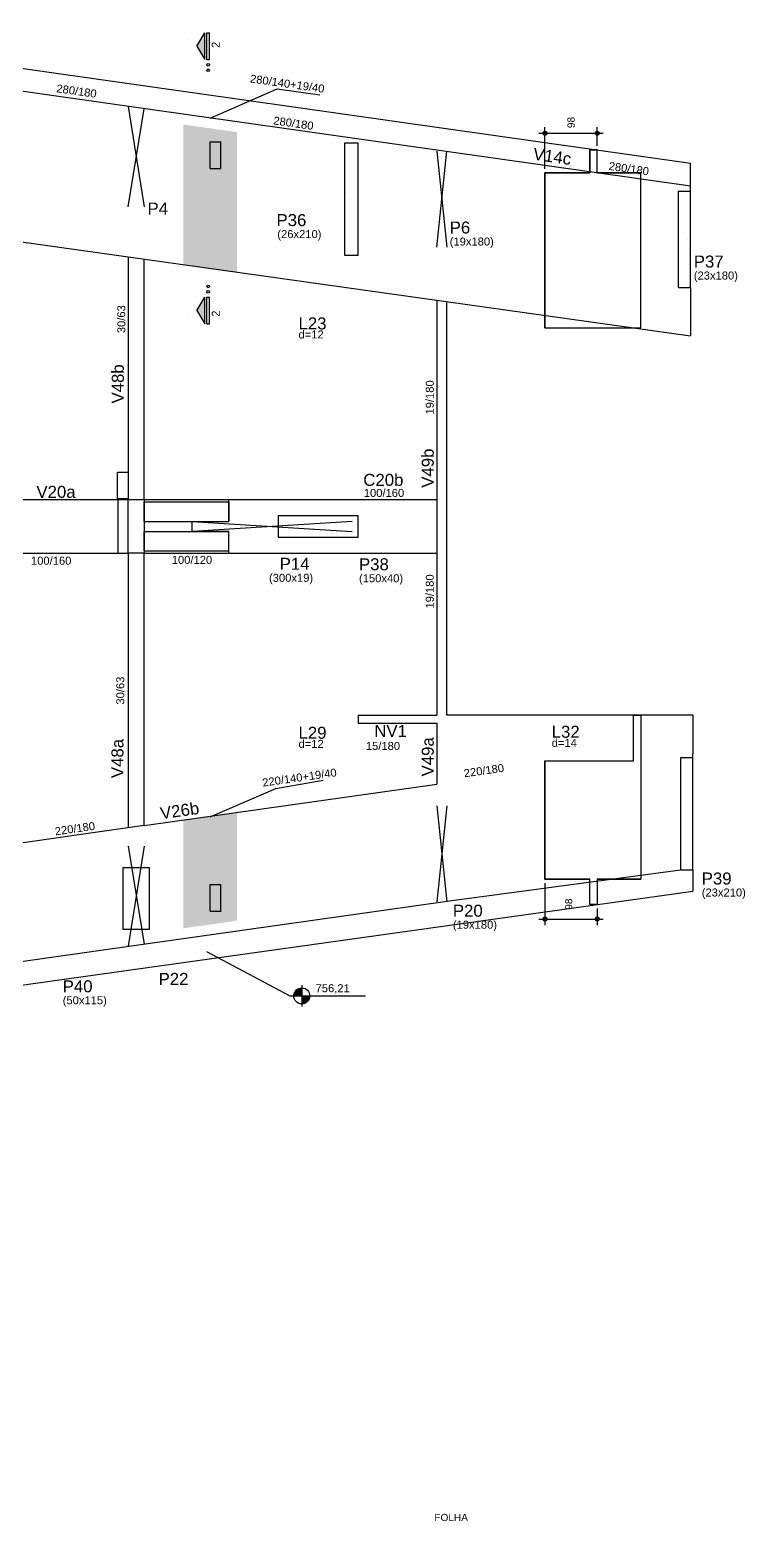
# Model space of a CAD drawing. Header units: millimetres. Extents: x 36428 to 40439, y 1072 to 6380.
# Drawn here: x 39098 to 40439, y 1072 to 3867 of the extents above; entities that cross this region are included whole.
import ezdxf

# ---------------------------------------------------------------- set-up
doc = ezdxf.new("R2010")
doc.units = ezdxf.units.MM
doc.linetypes.add('ESTILO_TQS_0001', pattern=[1, 0.7, -0.3])
for name, color, linetype in [('1', 4, 'Continuous'), ('10', 13, 'Continuous'), ('11', 22, 'Continuous'), ('12', 3, 'Continuous'), ('13', 76, 'Continuous'), ('18', 9, 'Continuous'), ('242', 3, 'Continuous'), ('26', 1, 'Continuous'), ('27', 10, 'Continuous'), ('30', 15, 'Continuous'), ('4', 1, 'Continuous'), ('42', 7, 'Continuous'), ('6', 6, 'Continuous'), ('8', 5, 'Continuous'), ('9', 3, 'Continuous')]:
    doc.layers.add(name, color=color, linetype=linetype)
doc.styles.get("Standard").update_dxf_attribs({"font": 'arial.ttf'})

msp = doc.modelspace()

# ---------------------------------------------------------------- linework, layer by layer
for p, q in [((39411.74, 3836.58), (39426.74, 3861.58)), ((39426.74, 3811.58), (39426.74, 3861.58)), ((39430.24, 3811.58), (39430.24, 3861.58)), ((39430.24, 3861.58), (39435.24, 3861.58)), ((39435.24, 3811.58), (39435.24, 3861.58)), ((39411.74, 3836.58), (39426.74, 3811.58)), ((39430.24, 3811.58), (39435.24, 3811.58)), ((39411.74, 3341.57), (39426.74, 3366.57)), ((39426.74, 3316.57), (39426.74, 3366.57)), ((39430.24, 3316.57), (39430.24, 3366.57)), ((39430.24, 3366.57), (39435.24, 3366.57)), ((39435.24, 3316.57), (39435.24, 3366.57)), ((39411.74, 3341.57), (39426.74, 3316.57)), ((39430.24, 3316.57), (39435.24, 3316.57)), ((39608.29, 2076.39), (39608.29, 2036.39)), ((39585.79, 2056.39), (39727.7, 2056.39))]:
    msp.add_line(p, q)
for centre, radius in [((39432.74, 3801.89), 2.5), ((39432.74, 3791.58), 2.5), ((39432.74, 3386.57), 2.5), ((39432.74, 3376.26), 2.5), ((39608.29, 2056.39), 15)]:
    msp.add_circle(centre, radius)
at = {"layer": '1'}
for p, q in [((38574.58, 3867.5), (40336.7, 3617.81)), ((40336.7, 3574.45), (38571.56, 3824.58)), ((40336.7, 3564.58), (40336.7, 3617.81)), ((38550.28, 3544.8), (40337.2, 3293.56)), ((39282.78, 3441.81), (39282.78, 2986.58)), ((39312.78, 2986.58), (39312.78, 3437.59)), ((40337.2, 3384.58), (40337.2, 3293.56)), ((39861.28, 3360.49), (39861.28, 2886.58)), ((39880.28, 2896.08), (39880.28, 3357.8)), ((39282.78, 2886.58), (39282.78, 2371.55)), ((39312.78, 2375.8), (39312.78, 2886.58)), ((39861.28, 2886.58), (39861.28, 2582.58)), ((39880.28, 2582.58), (39880.28, 2896.08)), ((39714.28, 2582.58), (39714.28, 2567.58)), ((40341.07, 2582.58), (39880.28, 2582.58)), ((40341.07, 2582.58), (40341.07, 2510.31)), ((39714.28, 2567.58), (39861.28, 2567.58)), ((39861.28, 2567.58), (39861.28, 2453.53)), ((40341.07, 2503.08), (40341.07, 2510.31)), ((39312.78, 2375.8), (39861.28, 2453.53)), ((39312.78, 2375.81), (38569.28, 2270.38)), ((39885.15, 2234.71), (40318.07, 2293.08)), ((40341.07, 2293.08), (40341.07, 2288.11)), ((40341.07, 2288.11), (40341.07, 2252.83)), ((38574.03, 2005.58), (40341.07, 2252.83)), ((38590.29, 2051.24), (39306.59, 2152.73))]:
    msp.add_line(p, q, dxfattribs=at)
for points in [[(39282.78, 2986.58), (39013.78, 2986.58)], [(39312.78, 2986.58), (39282.78, 2986.58)], [(39552.78, 2986.58), (39312.78, 2986.58)], [(39637.28, 2986.58), (39552.78, 2986.58)], [(39861.28, 2986.58), (39637.28, 2986.58)], [(39013.78, 2886.58), (39282.78, 2886.58)], [(39312.78, 2886.58), (39282.78, 2886.58)], [(39312.78, 2886.58), (39552.78, 2886.58)], [(39552.78, 2886.58), (39637.28, 2886.58)], [(39637.28, 2886.58), (39861.28, 2886.58)], [(39714.28, 2582.58), (39861.28, 2582.58)], [(39306.59, 2152.73), (39885.09, 2234.7)]]:
    msp.add_lwpolyline(points, dxfattribs=at)
at = {"layer": '18'}
for p, q in [((40148.12, 3642.54), (40162.12, 3642.54)), ((40148.12, 3599.19), (40148.12, 3642.54)), ((40162.12, 3599.19), (40162.12, 3642.54)), ((40064.12, 3599.19), (40148.12, 3599.19)), ((40064.12, 3308.61), (40064.12, 3599.19)), ((40162.12, 3599.19), (40244.12, 3599.19)), ((40244.12, 3308.61), (40244.12, 3599.19)), ((40064.12, 3308.61), (40230.12, 3308.61)), ((40230.12, 3308.61), (40230.12, 3308.61)), ((40230.12, 3308.61), (40244.12, 3308.61)), ((40230.12, 2497.23), (40230.12, 2582.58)), ((40230.12, 2582.58), (40244.12, 2582.58)), ((40244.12, 2582.58), (40244.12, 2275.04)), ((40064.12, 2497.23), (40230.12, 2497.23)), ((40064.12, 2497.23), (40064.12, 2275.04)), ((40064.12, 2275.04), (40148.12, 2275.04)), ((40148.12, 2227.8), (40148.12, 2275.04)), ((40162.12, 2275.04), (40162.12, 2227.8)), ((40162.12, 2275.04), (40244.12, 2275.04)), ((40162.12, 2227.8), (40148.12, 2227.8))]:
    msp.add_line(p, q, dxfattribs=at)
at = {"layer": '242'}
for p, q in [((39395.75, 3849.29), (39395.75, 3849.29)), ((39297.73, 3618.66), (39297.73, 3618.66)), ((39701.28, 3550.08), (39701.28, 3550.08)), ((39870.78, 3550.08), (39870.78, 3550.08)), ((40330.78, 3474.58), (40330.78, 3474.58)), ((39395.75, 3328.86), (39395.75, 3328.86)), ((39552.78, 2936.58), (39552.78, 2936.58)), ((39637.28, 2936.58), (39637.28, 2936.58)), ((39870.78, 2323.08), (39870.78, 2323.08)), ((39297.73, 2238.95), (39297.73, 2238.95)), ((39297.73, 2238.95), (39297.73, 2238.95))]:
    msp.add_line(p, q, dxfattribs=at)
at = {"layer": '26'}
for p, q in [((39436.53, 3701.98), (39562.19, 3756.71)), ((39562.19, 3756.71), (39641.88, 3745.64)), ((39559.64, 2445.6), (39648.19, 2460.69)), ((39436.53, 2392.35), (39559.64, 2445.6)), ((39429.9, 2139.48), (39585.79, 2056.39))]:
    msp.add_line(p, q, dxfattribs=at)
at = {"layer": '26', "color": 3, "linetype": 'Continuous'}
for p, q in [((40052.87, 3673.63), (40173.37, 3673.63)), ((40064.12, 3606.69), (40064.12, 3684.88)), ((40162.12, 3650.04), (40162.12, 3684.88)), ((40162.12, 3642.54), (40162.12, 3642.54)), ((40064.12, 3599.19), (40064.12, 3599.19)), ((40064.12, 2275.04), (40064.12, 2275.04)), ((40064.12, 2267.54), (40064.12, 2189.35)), ((40162.12, 2227.8), (40162.12, 2227.8)), ((40162.12, 2220.3), (40162.12, 2189.35)), ((40052.87, 2200.6), (40173.37, 2200.6))]:
    msp.add_line(p, q, dxfattribs=at)
for centre, radius in [((40064.12, 3673.63), 3.75), ((40064.12, 3673.63), 1.87), ((40162.12, 3673.63), 3.75), ((40162.12, 3673.63), 1.87), ((40064.12, 2200.6), 3.75), ((40064.12, 2200.6), 1.87), ((40162.12, 2200.6), 3.75), ((40162.12, 2200.6), 1.87)]:
    msp.add_circle(centre, radius, dxfattribs=at)
at = {"layer": '27'}
for points in [[(39263.28, 2886.58), (39282.78, 2886.58), (39282.78, 2986.58), (39263.28, 2986.58), (39263.28, 2886.58)], [(39471.78, 2986.58), (39312.78, 2986.58), (39312.78, 2886.58), (39471.78, 2886.58), (39471.78, 2927.08), (39402.78, 2927.08), (39402.78, 2946.08), (39471.78, 2946.08), (39471.78, 2986.58), (39471.78, 2986.58)]]:
    msp.add_lwpolyline(points, dxfattribs=at)
for points in [[(39426.74, 3811.58), (39411.74, 3836.58), (39426.74, 3861.58)], [(39426.74, 3811.58), (39426.74, 3861.58), (39426.74, 3861.58)], [(39426.74, 3811.58), (39426.74, 3861.58), (39426.74, 3811.58)], [(39386.29, 3427.26), (39486.78, 3675.7), (39386.29, 3689.94)], [(39386.29, 3427.26), (39386.29, 3689.94), (39386.29, 3427.26)], [(39386.29, 3427.26), (39486.78, 3413.13), (39486.78, 3675.7)], [(39426.74, 3366.57), (39411.74, 3341.57), (39426.74, 3316.57)], [(39426.74, 3366.57), (39426.74, 3316.57), (39426.74, 3316.57)], [(39426.74, 3366.57), (39426.74, 3316.57), (39426.74, 3366.57)], [(39386.29, 2385.38), (39486.78, 2197.45), (39486.78, 2399.33)], [(39386.29, 2385.38), (39386.29, 2183.21), (39486.78, 2197.45)], [(39608.29, 2056.39), (39599.93, 2068.84), (39599.34, 2068.42)], [(39608.29, 2056.39), (39600.71, 2069.33), (39599.93, 2068.84)], [(39608.29, 2056.39), (39601.39, 2069.7), (39600.71, 2069.33)], [(39608.29, 2056.39), (39602.29, 2070.13), (39601.39, 2069.7)], [(39608.29, 2056.39), (39602.78, 2070.34), (39602.29, 2070.13)], [(39608.29, 2056.39), (39603.87, 2070.72), (39602.78, 2070.34)], [(39608.29, 2056.39), (39605.25, 2071.08), (39603.87, 2070.72)], [(39608.29, 2056.39), (39606.43, 2071.27), (39605.25, 2071.08)], [(39608.29, 2056.39), (39608.29, 2071.39), (39606.43, 2071.27)], [(39608.29, 2056.39), (39593.32, 2057.32), (39593.29, 2056.39)], [(39608.29, 2056.39), (39593.29, 2056.39), (39608.29, 2056.39)], [(39608.29, 2056.39), (39593.33, 2057.41), (39593.32, 2057.32)], [(39608.29, 2056.39), (39593.46, 2058.62), (39593.33, 2057.41)], [(39608.29, 2056.39), (39593.59, 2059.36), (39593.46, 2058.62)], [(39608.29, 2056.39), (39593.81, 2060.3), (39593.59, 2059.36)], [(39608.29, 2056.39), (39594.25, 2061.66), (39593.81, 2060.3)], [(39608.29, 2056.39), (39594.87, 2063.07), (39594.25, 2061.66)], [(39608.29, 2056.39), (39595.44, 2064.12), (39594.87, 2063.07)], [(39608.29, 2056.39), (39596.08, 2065.1), (39595.44, 2064.12)], [(39608.29, 2056.39), (39597.27, 2066.56), (39596.08, 2065.1)], [(39608.29, 2056.39), (39598.09, 2067.38), (39597.27, 2066.56)], [(39608.29, 2056.39), (39598.66, 2067.88), (39598.09, 2067.38)], [(39608.29, 2056.39), (39599.34, 2068.42), (39598.66, 2067.88)], [(39608.29, 2056.39), (39623.29, 2056.39), (39623.18, 2054.53)], [(39608.29, 2056.39), (39623.18, 2054.53), (39622.98, 2053.34)], [(39608.29, 2056.39), (39622.98, 2053.34), (39622.63, 2051.97)], [(39608.29, 2056.39), (39622.63, 2051.97), (39622.24, 2050.87)], [(39608.29, 2056.39), (39622.24, 2050.87), (39622.04, 2050.38)], [(39608.29, 2056.39), (39622.04, 2050.38), (39621.61, 2049.48)], [(39608.29, 2056.39), (39621.61, 2049.48), (39621.23, 2048.8)], [(39608.29, 2056.39), (39621.23, 2048.8), (39620.74, 2048.02)], [(39608.29, 2056.39), (39620.74, 2048.02), (39620.33, 2047.43)], [(39608.29, 2056.39), (39620.33, 2047.43), (39619.79, 2046.75)], [(39608.29, 2056.39), (39619.79, 2046.75), (39619.29, 2046.19)], [(39608.29, 2056.39), (39619.29, 2046.19), (39618.47, 2045.37)], [(39608.29, 2056.39), (39618.47, 2045.37), (39617, 2044.17)], [(39608.29, 2056.39), (39617, 2044.17), (39616.03, 2043.53)], [(39608.29, 2056.39), (39616.03, 2043.53), (39614.98, 2042.96)], [(39608.29, 2056.39), (39614.98, 2042.96), (39613.57, 2042.35)], [(39608.29, 2056.39), (39613.57, 2042.35), (39612.21, 2041.91)], [(39608.29, 2056.39), (39612.21, 2041.91), (39611.26, 2041.68)], [(39608.29, 2056.39), (39611.26, 2041.68), (39610.53, 2041.55)], [(39608.29, 2056.39), (39610.53, 2041.55), (39609.32, 2041.42)], [(39608.29, 2056.39), (39609.32, 2041.42), (39609.23, 2041.42)], [(39608.29, 2056.39), (39609.23, 2041.42), (39608.29, 2041.39)], [(39608.29, 2056.39), (39608.29, 2041.39), (39608.29, 2056.39)]]:
    msp.add_solid(points, dxfattribs=at)
at = {"layer": '30'}
for points in [[(40064.12, 3599.19), (40064.12, 3308.61), (40230.12, 3308.61), (40230.12, 3308.61), (40244.12, 3308.61), (40244.12, 3599.19), (40162.12, 3599.19), (40162.12, 3642.54), (40148.12, 3642.54), (40148.12, 3599.19), (40064.12, 3599.19), (40064.12, 3599.19)], [(40064.12, 2275.04), (40064.12, 2497.23), (40230.12, 2497.23), (40230.12, 2582.58), (40244.12, 2582.58), (40244.12, 2275.04), (40162.12, 2275.04), (40162.12, 2227.8), (40148.12, 2227.8), (40148.12, 2275.04), (40064.12, 2275.04), (40064.12, 2275.04)]]:
    msp.add_lwpolyline(points, dxfattribs=at)
at = {"layer": '4'}
for points in [[(39688.28, 3445.08), (39714.28, 3445.08), (39714.28, 3655.08), (39688.28, 3655.08), (39688.28, 3445.08)], [(40313.7, 3384.58), (40336.7, 3384.58), (40336.7, 3564.58), (40313.7, 3564.58), (40313.7, 3384.58)], [(39564.28, 2916.58), (39714.28, 2916.58), (39714.28, 2956.58), (39564.28, 2956.58), (39564.28, 2916.58)], [(40318.07, 2293.08), (40341.07, 2293.08), (40341.07, 2503.08), (40318.07, 2503.08), (40318.07, 2293.08)], [(39272.78, 2181.58), (39322.78, 2181.58), (39322.78, 2296.58), (39272.78, 2296.58), (39272.78, 2181.58)]]:
    msp.add_lwpolyline(points, dxfattribs=at)
at = {"layer": '42'}
for p, q in [((39436.78, 3607.84), (39436.78, 3657.84)), ((39436.78, 3657.84), (39457.03, 3657.84)), ((39456.78, 3607.84), (39456.78, 3657.87)), ((39436.78, 3607.84), (39456.78, 3607.84)), ((39436.78, 2265.32), (39456.78, 2265.32)), ((39436.78, 2215.31), (39436.78, 2265.32)), ((39456.78, 2215.28), (39456.78, 2265.32)), ((39436.78, 2215.31), (39457.03, 2215.31))]:
    msp.add_line(p, q, dxfattribs=at)
at = {"layer": '42', "linetype": 'ESTILO_TQS_0001'}
for p, q in [((39312.78, 2982.58), (39471.78, 2982.58)), ((39312.78, 2946.08), (39312.78, 2982.58)), ((39471.78, 2982.58), (39471.78, 2946.08)), ((39312.78, 2946.08), (39471.78, 2946.08)), ((39312.78, 2890.58), (39312.78, 2927.08)), ((39312.78, 2927.08), (39471.78, 2927.08)), ((39471.78, 2890.58), (39471.78, 2927.08)), ((39312.78, 2890.58), (39471.78, 2890.58))]:
    msp.add_line(p, q, dxfattribs=at)
at = {"layer": '42'}
msp.add_lwpolyline([(39262.78, 3038.08), (39282.78, 3038.08), (39282.78, 2988.08), (39262.78, 2988.08), (39262.78, 3038.08)], dxfattribs=at)
at = {"layer": '6'}
for p, q in [((39282.78, 3723.72), (39312.78, 3535.72)), ((39282.78, 3535.72), (39312.78, 3719.47)), ((39861.28, 3640.08), (39880.28, 3460.08)), ((39861.28, 3460.08), (39880.28, 3640.08)), ((39702.78, 2946.08), (39402.78, 2927.08)), ((39402.78, 2946.08), (39702.78, 2927.08)), ((39880.28, 2413.08), (39861.28, 2233.08)), ((39861.28, 2413.08), (39880.28, 2233.08)), ((39312.78, 2337.43), (39282.78, 2149.43)), ((39282.78, 2337.43), (39312.78, 2153.68))]:
    msp.add_line(p, q, dxfattribs=at)

# ---------------------------------------------------------------- texts
at = {"layer": '1', "color": 4}
msp.add_text('FOLHA', height=13.5, dxfattribs=at).set_placement((39856.86, 1072.03))
at = {"layer": '10'}
for s, p in [('L23', (39602.2, 3305.9)), ('L29', (39602.2, 2538.48)), ('L32', (40076.76, 2540.37))]:
    msp.add_text(s, height=22.5, dxfattribs=at).set_placement(p)
at = {"layer": '11'}
for s, rotation, p in [('280/140+19/40', 351.935, (39510.52, 3769)), ('280/180', 351.935, (39147.52, 3750.64)), ('280/180', 351.935, (39554.17, 3690.45)), ('280/180', 351.935, (40182.85, 3605.11)), ('30/63', 90, (39277.45, 3298.85)), ('19/180', 90, (39855.66, 3146.37)), ('19/180', 90, (39855.66, 2782.64)), ('30/63', 90, (39275.58, 2602.56)), ('220/180', 8.065, (39913.22, 2466.22)), ('220/140+19/40', 8.065, (39535.46, 2448.71)), ('220/180', 8.065, (39146.52, 2357.37))]:
    msp.add_text(s, height=15, rotation=rotation, dxfattribs=at).set_placement(p)
for s, p in [('100/160', (39724.55, 2991.88)), ('100/160', (39100.62, 2864.82)), ('100/120', (39364.56, 2866.37)), ('15/180', (39728.42, 2517.57))]:
    msp.add_text(s, height=15, dxfattribs=at).set_placement(p)
at = {"layer": '12'}
for s, p in [('(26x210)', (39562.43, 3477.08)), ('(19x180)', (39885.57, 3463.15)), ('(23x180)', (40343.16, 3399.41)), ('(300x19)', (39546.89, 2832.74)), ('(150x40)', (39715.54, 2831.93)), ('(23x210)', (40358.03, 2242.84)), ('(19x180)', (39891.53, 2182.45)), ('(50x115)', (39160.14, 2040.81))]:
    msp.add_text(s, height=15, dxfattribs=at).set_placement(p)
at = {"layer": '13'}
for s, p in [('d=12', (39602.2, 3288.9)), ('d=12', (39602.2, 2521.48)), ('d=14', (40076.76, 2523.37))]:
    msp.add_text(s, height=15, dxfattribs=at).set_placement(p)
at = {"layer": '26', "color": 3, "linetype": 'Continuous'}
for p in [(40119.76, 3683.3), (40115.24, 2218.05)]:
    msp.add_text('98', height=13.5, rotation=90, dxfattribs=at).set_placement(p)
at = {"layer": '26'}
msp.add_text('756,21', height=15, dxfattribs=at).set_placement((39634.13, 2063.42))
at = {"layer": '8'}
for s, height, rotation, p in [('2', 15, 90, (39454.54, 3833.46)), ('V14c', 22.5, 351.93485, (40040.74, 3624.15)), ('2', 15, 90, (39454.54, 3329.69)), ('V48b', 22.5, 90, (39274.65, 3167.05)), ('V49b', 22.5, 90, (39855.66, 3009.08)), ('V48a', 22.5, 90, (39274, 2464.83)), ('V49a', 22.5, 90, (39855.66, 2467.95)), ('V26b', 22.5, 8.065, (39344.53, 2387.56))]:
    msp.add_text(s, height=height, rotation=rotation, dxfattribs=at).set_placement(p)
for s, p in [('C20b', (39723.64, 3012.58)), ('V20a', (39110.87, 2990.1)), ('NV1', (39744.21, 2541.91))]:
    msp.add_text(s, height=22.5, dxfattribs=at).set_placement(p)
at = {"layer": '9'}
for s, p in [('P4', (39319.14, 3521.3)), ('P36', (39560.93, 3499.58)), ('P6', (39885.57, 3485.65)), ('P37', (40343.16, 3421.91)), ('P14', (39566.89, 2855.24)), ('P38', (39715.54, 2854.43)), ('P39', (40358.03, 2265.34)), ('P20', (39891.53, 2204.95)), ('P22', (39339.88, 2077.11)), ('P40', (39160.14, 2063.31))]:
    msp.add_text(s, height=22.5, dxfattribs=at).set_placement(p)

doc.saveas('drawing.dxf')
